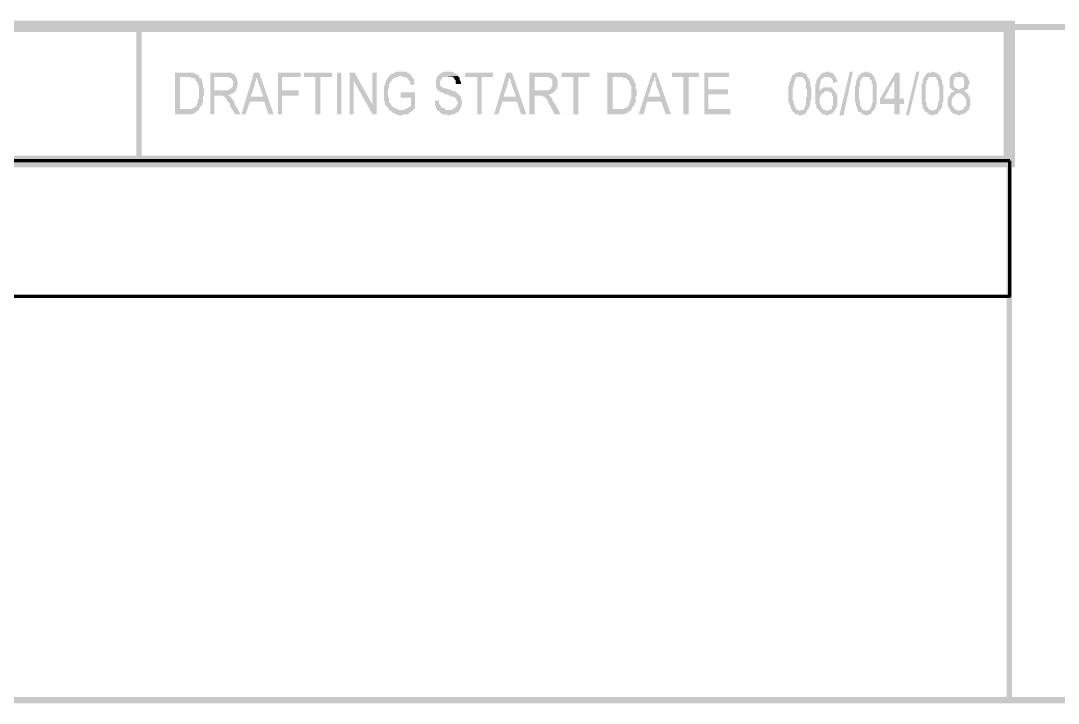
# Model space of a CAD drawing. Header units: inches. Extents: x -186 to 186, y -282 to 282.
# Drawn here: x -105.79 to -68.83, y -282.11 to -257.78 of the extents above; entities that cross this region are included whole.
import ezdxf

# ---------------------------------------------------------------- set-up
doc = ezdxf.new("R2010")
doc.units = ezdxf.units.IN
doc.header["$MEASUREMENT"] = 0
doc.layers.add('H', color=7, linetype='CONTINUOUS', lineweight=100)
doc.layers.add('P', color=250, linetype='CONTINUOUS', lineweight=100)

msp = doc.modelspace()

# ---------------------------------------------------------------- hatches: boundary and pattern name
at = {"layer": 'H', "linetype": 'Continuous'}
for points in [[(186.111, -257.889), (-185.889, -258.111), (-186.111, -257.889)], [(185.889, -258.111), (186.111, -257.889), (-185.889, -258.111)], [(-70.37, -257.778), (-141.852, -258.185), (-142.222, -257.778)], [(-70.778, -258.185), (-70.37, -257.778), (-141.852, -258.185)], [(-70.37, -263), (-70.778, -258.185), (-70.37, -257.778)], [(-101.481, -258), (-101.667, -258), (-101.481, -262.778)], [(-101.667, -258), (-101.481, -262.778), (-101.667, -262.778)], [(-70.778, -262.593), (-70.37, -263), (-70.778, -258.185)], [(-70.481, -258), (-70.667, -258), (-70.481, -282)], [(-70.667, -258), (-70.481, -282), (-70.667, -282)], [(-99.852, -259.63), (-100.296, -259.63), (-100.296, -261.111), (-99.778, -261.111), (-99.704, -261.111), (-99.667, -261.111), (-99.63, -261.074), (-99.593, -261.074), (-99.556, -261.037), (-99.519, -261.037), (-99.519, -261), (-99.481, -261), (-99.444, -260.963), (-99.444, -260.926), (-100.111, -260.926), (-100.111, -259.778), (-99.852, -259.778), (-99.444, -259.778), (-99.444, -259.741), (-99.481, -259.704), (-99.519, -259.704), (-99.556, -259.667), (-99.593, -259.667), (-99.63, -259.63), (-99.667, -259.63), (-99.704, -259.63), (-99.815, -259.63)], [(-99.444, -259.778), (-99.852, -259.778), (-99.778, -259.778), (-99.704, -259.815), (-99.667, -259.815), (-99.63, -259.815), (-99.593, -259.852), (-99.556, -259.889), (-99.519, -259.963), (-99.481, -260), (-99.481, -260.037), (-99.481, -260.074), (-99.444, -260.111), (-99.444, -260.148), (-99.444, -260.185), (-99.444, -260.481), (-99.444, -260.519), (-99.444, -260.556), (-99.481, -260.593), (-99.481, -260.63), (-99.481, -260.667), (-99.481, -260.704), (-99.519, -260.778), (-99.519, -260.815), (-99.593, -260.852), (-99.63, -260.889), (-99.667, -260.889), (-99.704, -260.926), (-99.778, -260.926), (-99.815, -260.926), (-100.111, -260.926), (-99.444, -260.926), (-99.407, -260.889), (-99.37, -260.815), (-99.333, -260.778), (-99.333, -260.704), (-99.296, -260.704), (-99.296, -260.667), (-99.296, -260.63), (-99.296, -260.556), (-99.296, -260.481), (-99.259, -260.444), (-99.259, -260.222), (-99.296, -260.185), (-99.296, -260.111), (-99.296, -260.074), (-99.296, -260.037), (-99.296, -260), (-99.333, -260), (-99.333, -259.963), (-99.333, -259.889), (-99.37, -259.852), (-99.37, -259.815), (-99.407, -259.815)], [(-98.481, -259.63), (-99.037, -259.63), (-99.037, -261.111), (-98.889, -261.111), (-98.889, -260.444), (-98.704, -260.444), (-98.407, -260.444), (-98.333, -260.407), (-98.296, -260.407), (-98.259, -260.37), (-98.222, -260.37), (-98.185, -260.333), (-98.148, -260.296), (-98.889, -260.259), (-98.889, -259.778), (-98.481, -259.778), (-98.148, -259.778), (-98.148, -259.704), (-98.185, -259.704), (-98.222, -259.667), (-98.259, -259.667), (-98.296, -259.63), (-98.333, -259.63), (-98.444, -259.63)], [(-98.148, -259.778), (-98.481, -259.778), (-98.444, -259.778), (-98.37, -259.778), (-98.37, -259.815), (-98.333, -259.815), (-98.259, -259.852), (-98.259, -259.889), (-98.222, -259.926), (-98.222, -259.963), (-98.222, -260.074), (-98.222, -260.111), (-98.259, -260.148), (-98.296, -260.185), (-98.333, -260.222), (-98.37, -260.222), (-98.407, -260.259), (-98.444, -260.259), (-98.889, -260.259), (-98.148, -260.296), (-98.111, -260.259), (-98.111, -260.222), (-98.111, -260.185), (-98.074, -260.148), (-98.074, -260.111), (-98.074, -260.074), (-98.037, -260), (-98.074, -259.963), (-98.074, -259.889), (-98.111, -259.815), (-98.111, -259.778)], [(-97.296, -259.63), (-97.481, -259.63), (-97.926, -261.111), (-97.778, -261.111), (-97.63, -260.667), (-97.111, -260.667), (-97.593, -260.481), (-97.444, -260.037), (-97.444, -260), (-97.444, -259.963), (-97.407, -259.926), (-97.407, -259.889), (-97.407, -259.852), (-97.37, -259.815), (-97.37, -259.778)], [(-97.296, -259.63), (-97.37, -259.778), (-97.37, -259.815), (-97.37, -259.852), (-97.333, -259.926), (-97.333, -260), (-97.296, -260.037), (-97.296, -260.074), (-97.148, -260.481), (-97.593, -260.481), (-97.111, -260.667), (-96.963, -261.111), (-96.778, -261.111)], [(-95.815, -259.63), (-96.63, -259.63), (-96.63, -261.111), (-96.481, -261.111), (-96.481, -260.444), (-95.889, -260.444), (-95.889, -260.259), (-96.481, -260.259), (-96.481, -259.778), (-95.815, -259.778)], [(-94.704, -259.63), (-95.704, -259.63), (-95.704, -259.778), (-95.296, -259.778), (-95.296, -261.111), (-95.111, -261.111), (-95.111, -259.778), (-94.704, -259.778)], [(-94.519, -261.111), (-94.37, -261.111), (-94.37, -259.63), (-94.519, -259.63)], [(-93.889, -259.63), (-94.074, -259.63), (-94.074, -261.111), (-93.926, -261.111), (-93.926, -259.926)], [(-93.889, -259.63), (-93.926, -259.926), (-93.259, -261.111), (-93.259, -260.778)], [(-93.111, -259.63), (-93.259, -259.63), (-93.259, -260.778), (-93.259, -261.111), (-93.111, -261.111)], [(-92.259, -259.593), (-92.333, -259.593), (-92.37, -259.593), (-92.444, -259.593), (-92.444, -259.63), (-92.481, -259.63), (-92.519, -259.667), (-92.556, -259.667), (-92.63, -259.704), (-92.667, -259.778), (-92.704, -259.815), (-92.741, -259.852), (-92.778, -259.926), (-92.778, -259.963), (-92.815, -260), (-92.815, -260.037), (-92.815, -260.074), (-92.852, -260.111), (-92.852, -260.148), (-92.852, -260.185), (-92.852, -260.222), (-92.852, -260.259), (-92.852, -260.481), (-92.852, -260.519), (-92.852, -260.556), (-92.852, -260.593), (-92.852, -260.63), (-92.815, -260.667), (-92.815, -260.704), (-92.815, -260.741), (-92.778, -260.815), (-92.741, -260.852), (-92.704, -260.889), (-92.667, -260.926), (-92.667, -260.963), (-92.63, -261), (-92.593, -261), (-92.556, -261.037), (-92.519, -261.074), (-92.481, -261.074), (-92.444, -261.111), (-92.407, -261.111), (-92.37, -261.111), (-92.333, -261.148), (-92.185, -261.148), (-92.148, -261.111), (-92.111, -261.111), (-92.037, -261.111), (-92, -261.111), (-91.963, -261.074), (-91.926, -261.037), (-91.889, -261.037), (-91.852, -261), (-91.815, -261), (-91.815, -260.963), (-92.222, -260.963), (-92.259, -260.963), (-92.333, -260.963), (-92.37, -260.926), (-92.407, -260.926), (-92.444, -260.889), (-92.481, -260.889), (-92.519, -260.852), (-92.556, -260.852), (-92.556, -260.815), (-92.593, -260.778), (-92.63, -260.741), (-92.63, -260.704), (-92.667, -260.667), (-92.667, -260.63), (-92.667, -260.593), (-92.667, -260.556), (-92.704, -260.481), (-92.704, -260.222), (-92.667, -260.148), (-92.667, -260.111), (-92.667, -260.037), (-92.63, -260), (-92.63, -259.963), (-92.593, -259.926), (-92.556, -259.889), (-92.556, -259.852), (-92.519, -259.852), (-92.481, -259.815), (-92.444, -259.815), (-92.407, -259.778), (-92.37, -259.778), (-92.333, -259.778), (-92.296, -259.741), (-92.259, -259.741), (-91.889, -259.741), (-91.889, -259.704), (-91.963, -259.667), (-92, -259.63), (-92.037, -259.63), (-92.074, -259.593), (-92.111, -259.593), (-92.148, -259.593), (-92.185, -259.593)], [(-91.889, -259.741), (-92.259, -259.741), (-92.185, -259.778), (-92.148, -259.778), (-92.111, -259.778), (-92.037, -259.815), (-92, -259.852), (-91.963, -259.889), (-91.926, -259.963), (-91.926, -260), (-91.889, -260.037), (-91.889, -260.074), (-91.741, -260.037), (-91.778, -260), (-91.778, -259.963), (-91.778, -259.889), (-91.778, -259.852), (-91.815, -259.852), (-91.815, -259.815), (-91.852, -259.778)], [(-90.556, -259.593), (-90.667, -259.593), (-90.704, -259.593), (-90.778, -259.63), (-90.815, -259.63), (-90.815, -259.667), (-90.852, -259.667), (-90.889, -259.704), (-90.926, -259.741), (-90.963, -259.778), (-90.963, -259.815), (-91, -259.889), (-91, -259.963), (-91, -260), (-91, -260.037), (-91, -260.111), (-91, -260.148), (-90.963, -260.185), (-90.963, -260.222), (-90.926, -260.259), (-90.889, -260.296), (-90.852, -260.296), (-90.852, -260.333), (-90.815, -260.333), (-90.778, -260.333), (-90.741, -260.37), (-90.704, -260.37), (-90.667, -260.407), (-90.593, -260.407), (-90.519, -260.444), (-90.481, -260.444), (-90.444, -260.481), (-90.407, -260.481), (-90.37, -260.481), (-90.333, -260.519), (-90.296, -260.556), (-90.259, -260.593), (-90.259, -260.63), (-90.222, -260.667), (-90.222, -260.741), (-90.259, -260.778), (-90.259, -260.815), (-90.296, -260.852), (-90.333, -260.889), (-90.37, -260.926), (-90.407, -260.926), (-90.444, -260.963), (-90.481, -260.963), (-90.556, -260.963), (-90.963, -260.963), (-90.926, -261), (-90.889, -261), (-90.852, -261.037), (-90.815, -261.074), (-90.778, -261.111), (-90.704, -261.111), (-90.667, -261.111), (-90.63, -261.111), (-90.593, -261.148), (-90.481, -261.148), (-90.444, -261.111), (-90.407, -261.111), (-90.37, -261.111), (-90.333, -261.111), (-90.296, -261.074), (-90.222, -261.037), (-90.185, -261), (-90.148, -260.963), (-90.148, -260.926), (-90.111, -260.889), (-90.111, -260.815), (-90.074, -260.778), (-90.074, -260.63), (-90.111, -260.556), (-90.111, -260.481), (-90.148, -260.444), (-90.185, -260.407), (-90.222, -260.37), (-90.296, -260.296), (-90.333, -260.296), (-90.37, -260.296), (-90.407, -260.259), (-90.444, -260.259), (-90.519, -260.222), (-90.556, -260.222), (-90.63, -260.185), (-90.667, -260.185), (-90.704, -260.185), (-90.741, -260.148), (-90.778, -260.148), (-90.815, -260.111), (-90.852, -260.074), (-90.852, -260.037), (-90.852, -259.963), (-90.852, -259.926), (-90.815, -259.889), (-90.815, -259.852), (-90.778, -259.815), (-90.741, -259.778), (-90.704, -259.778), (-90.667, -259.778), (-90.556, -259.778), (-90.222, -259.741), (-90.222, -259.704), (-90.296, -259.667), (-90.333, -259.63), (-90.37, -259.63), (-90.407, -259.593), (-90.444, -259.593), (-90.481, -259.593), (-90.519, -259.593)], [(-90.222, -259.741), (-90.556, -259.778), (-90.481, -259.778), (-90.444, -259.778), (-90.407, -259.778), (-90.37, -259.815), (-90.333, -259.852), (-90.333, -259.889), (-90.296, -259.889), (-90.296, -259.963), (-90.296, -260), (-90.259, -260.037), (-90.111, -260.037), (-90.111, -259.963), (-90.148, -259.889), (-90.148, -259.815), (-90.185, -259.778)], [(-88.963, -259.63), (-89.963, -259.63), (-89.963, -259.778), (-89.519, -259.778), (-89.519, -261.111), (-89.37, -261.111), (-89.37, -259.778), (-88.963, -259.778)], [(-88.296, -259.63), (-88.481, -259.63), (-88.926, -261.111), (-88.778, -261.111), (-88.63, -260.667), (-88.111, -260.667), (-88.593, -260.481), (-88.444, -260.037), (-88.444, -260), (-88.444, -259.963), (-88.407, -259.926), (-88.407, -259.889), (-88.407, -259.852), (-88.37, -259.815), (-88.37, -259.778)], [(-88.296, -259.63), (-88.37, -259.778), (-88.37, -259.815), (-88.37, -259.852), (-88.333, -259.889), (-88.333, -259.926), (-88.333, -260), (-88.296, -260.037), (-88.296, -260.074), (-88.148, -260.481), (-88.593, -260.481), (-88.111, -260.667), (-87.963, -261.111), (-87.778, -261.111)], [(-87.111, -259.63), (-87.667, -259.63), (-87.667, -261.111), (-87.481, -261.111), (-87.481, -260.444), (-87.296, -260.444), (-87, -260.444), (-86.963, -260.407), (-86.926, -260.407), (-86.889, -260.37), (-86.852, -260.37), (-86.815, -260.333), (-86.778, -260.296), (-87.481, -260.259), (-87.481, -259.778), (-87.111, -259.778), (-86.741, -259.778), (-86.778, -259.704), (-86.815, -259.704), (-86.815, -259.667), (-86.852, -259.667), (-86.889, -259.63), (-86.926, -259.63), (-86.963, -259.63), (-87.037, -259.63)], [(-86.741, -259.778), (-87.111, -259.778), (-87.037, -259.778), (-87, -259.778), (-86.963, -259.815), (-86.926, -259.815), (-86.889, -259.852), (-86.852, -259.889), (-86.852, -259.926), (-86.852, -259.963), (-86.852, -260.074), (-86.852, -260.111), (-86.889, -260.148), (-86.889, -260.185), (-86.926, -260.222), (-86.963, -260.222), (-87, -260.259), (-87.037, -260.259), (-87.481, -260.259), (-86.778, -260.296), (-86.741, -260.259), (-86.704, -260.222), (-86.704, -260.185), (-86.704, -260.148), (-86.667, -260.111), (-86.667, -260.074), (-86.667, -260), (-86.667, -259.963), (-86.667, -259.889), (-86.704, -259.815), (-86.704, -259.778)], [(-85.519, -259.63), (-86.519, -259.63), (-86.519, -259.778), (-86.111, -259.778), (-86.111, -261.111), (-85.926, -261.111), (-85.926, -259.778), (-85.519, -259.778)], [(-84.481, -259.63), (-84.889, -259.63), (-84.889, -261.111), (-84.37, -261.111), (-84.333, -261.111), (-84.296, -261.111), (-84.222, -261.074), (-84.185, -261.074), (-84.148, -261.037), (-84.111, -261), (-84.074, -261), (-84.037, -260.963), (-84.037, -260.926), (-84.704, -260.926), (-84.704, -259.778), (-84.481, -259.778), (-84.037, -259.778), (-84.037, -259.741), (-84.074, -259.704), (-84.111, -259.704), (-84.148, -259.667), (-84.185, -259.667), (-84.222, -259.63), (-84.296, -259.63), (-84.333, -259.63), (-84.407, -259.63)], [(-84.037, -259.778), (-84.481, -259.778), (-84.37, -259.778), (-84.333, -259.815), (-84.296, -259.815), (-84.259, -259.815), (-84.222, -259.815), (-84.185, -259.852), (-84.185, -259.889), (-84.148, -259.889), (-84.111, -259.963), (-84.111, -260), (-84.074, -260.037), (-84.074, -260.074), (-84.037, -260.111), (-84.037, -260.148), (-84.037, -260.185), (-84.037, -260.481), (-84.037, -260.519), (-84.037, -260.556), (-84.074, -260.593), (-84.074, -260.63), (-84.074, -260.667), (-84.111, -260.704), (-84.111, -260.778), (-84.148, -260.815), (-84.185, -260.852), (-84.222, -260.889), (-84.259, -260.889), (-84.296, -260.889), (-84.333, -260.926), (-84.37, -260.926), (-84.407, -260.926), (-84.704, -260.926), (-84.037, -260.926), (-84, -260.889), (-84, -260.852), (-83.963, -260.815), (-83.963, -260.778), (-83.926, -260.778), (-83.926, -260.704), (-83.889, -260.704), (-83.889, -260.667), (-83.889, -260.63), (-83.889, -260.556), (-83.889, -260.481), (-83.852, -260.444), (-83.852, -260.222), (-83.889, -260.185), (-83.889, -260.111), (-83.889, -260.074), (-83.889, -260.037), (-83.889, -260), (-83.926, -260), (-83.926, -259.963), (-83.963, -259.889), (-83.963, -259.852), (-84, -259.815)], [(-83.148, -259.63), (-83.296, -259.63), (-83.778, -261.111), (-83.593, -261.111), (-83.481, -260.667), (-82.963, -260.667), (-83.444, -260.481), (-83.296, -260.037), (-83.296, -260), (-83.259, -259.963), (-83.259, -259.926), (-83.222, -259.889), (-83.222, -259.852), (-83.222, -259.815), (-83.222, -259.778)], [(-83.148, -259.63), (-83.222, -259.778), (-83.185, -259.815), (-83.185, -259.852), (-83.185, -259.889), (-83.185, -259.926), (-83.148, -260), (-83.148, -260.037), (-83.148, -260.074), (-83, -260.481), (-83.444, -260.481), (-82.963, -260.667), (-82.815, -261.111), (-82.63, -261.111)], [(-81.63, -259.63), (-82.593, -259.63), (-82.593, -259.778), (-82.185, -259.778), (-82.185, -261.111), (-82, -261.111), (-82, -259.778), (-81.63, -259.778)], [(-80.556, -259.63), (-81.444, -259.63), (-81.444, -261.111), (-80.519, -261.111), (-80.519, -260.926), (-81.296, -260.926), (-81.296, -260.407), (-80.593, -260.407), (-80.593, -260.222), (-81.296, -260.222), (-81.296, -259.778), (-80.556, -259.778)], [(-78.037, -259.593), (-78.111, -259.63), (-78.148, -259.63), (-78.185, -259.63), (-78.222, -259.667), (-78.259, -259.704), (-78.296, -259.704), (-78.333, -259.778), (-78.333, -259.815), (-78.37, -259.852), (-78.37, -259.889), (-78.37, -259.926), (-78.407, -259.963), (-78.407, -260), (-78.407, -260.037), (-78.407, -260.074), (-78.444, -260.111), (-78.444, -260.185), (-78.444, -260.222), (-78.444, -260.519), (-78.444, -260.556), (-78.444, -260.667), (-78.407, -260.704), (-78.407, -260.741), (-78.407, -260.778), (-78.37, -260.815), (-78.37, -260.852), (-78.37, -260.889), (-78.333, -260.926), (-78.333, -260.963), (-78.296, -261), (-78.037, -261), (-78.074, -260.963), (-78.111, -260.963), (-78.148, -260.963), (-78.148, -260.926), (-78.185, -260.889), (-78.222, -260.852), (-78.222, -260.815), (-78.222, -260.778), (-78.259, -260.741), (-78.259, -260.704), (-78.259, -260.667), (-78.259, -260.63), (-78.296, -260.593), (-78.296, -260.148), (-78.259, -260.111), (-78.259, -260.037), (-78.259, -260), (-78.222, -259.963), (-78.222, -259.926), (-78.222, -259.889), (-78.185, -259.852), (-78.185, -259.815), (-78.148, -259.778), (-78.111, -259.778), (-78.074, -259.778), (-78.037, -259.778), (-77.778, -259.741), (-77.778, -259.704), (-77.852, -259.667), (-77.889, -259.63), (-77.926, -259.63), (-77.963, -259.63), (-78, -259.593)], [(-77.778, -259.741), (-78.037, -259.778), (-77.963, -259.778), (-77.926, -259.815), (-77.852, -259.889), (-77.852, -259.926), (-77.815, -259.963), (-77.815, -260), (-77.815, -260.037), (-77.815, -260.074), (-77.815, -260.111), (-77.815, -260.185), (-77.778, -260.259), (-77.778, -260.481), (-77.815, -260.519), (-77.815, -260.63), (-77.815, -260.667), (-77.815, -260.704), (-77.815, -260.741), (-77.815, -260.778), (-77.852, -260.815), (-77.852, -260.852), (-77.889, -260.889), (-77.889, -260.926), (-77.926, -260.963), (-77.963, -260.963), (-78, -260.963), (-78.037, -261), (-78.296, -261), (-78.296, -261.037), (-78.259, -261.037), (-78.222, -261.074), (-78.185, -261.111), (-78.148, -261.111), (-78.111, -261.111), (-78.074, -261.148), (-77.963, -261.148), (-77.926, -261.111), (-77.889, -261.111), (-77.852, -261.111), (-77.778, -261), (-77.778, -260.963), (-77.741, -260.926), (-77.704, -260.889), (-77.704, -260.852), (-77.704, -260.815), (-77.667, -260.778), (-77.667, -260.741), (-77.667, -260.704), (-77.667, -260.667), (-77.667, -260.63), (-77.63, -260.556), (-77.63, -260.148), (-77.667, -260.111), (-77.667, -260.074), (-77.667, -260.037), (-77.667, -260), (-77.667, -259.963), (-77.704, -259.889), (-77.704, -259.852), (-77.741, -259.815), (-77.741, -259.778), (-77.778, -259.778)], [(-77.333, -259.741), (-77.37, -259.778), (-77.37, -259.815), (-77.407, -259.815), (-77.407, -259.852), (-77.444, -259.889), (-77.444, -259.926), (-77.444, -259.963), (-77.444, -260), (-77.481, -260.037), (-77.481, -260.074), (-77.481, -260.111), (-77.481, -260.148), (-77.481, -260.185), (-77.481, -260.333), (-77.333, -260.333), (-77.333, -260.185), (-77.333, -260.148), (-77.333, -260.111), (-77.333, -260.037), (-77.296, -260), (-77.296, -259.963), (-77.296, -259.926), (-77.296, -259.889), (-77.259, -259.852), (-77.222, -259.852), (-77.185, -259.815), (-77.185, -259.778), (-77.148, -259.778), (-77.074, -259.778)], [(-77.037, -259.593), (-77.111, -259.593), (-77.148, -259.63), (-77.185, -259.63), (-77.222, -259.63), (-77.259, -259.667), (-77.296, -259.704), (-77.333, -259.741), (-77.074, -259.778), (-77.037, -259.778), (-77, -259.778), (-76.963, -259.815), (-76.926, -259.815), (-76.889, -259.852), (-76.889, -259.889), (-76.852, -259.926), (-76.852, -260), (-76.704, -259.963), (-76.704, -259.889), (-76.741, -259.852), (-76.741, -259.815), (-76.778, -259.778), (-76.815, -259.704), (-76.852, -259.667), (-76.889, -259.63), (-76.926, -259.63), (-76.963, -259.63), (-77, -259.593)], [(-76.63, -261.148), (-76.259, -259.593), (-76.148, -259.593), (-76.481, -261.148)], [(-75.667, -259.593), (-75.704, -259.593), (-75.741, -259.63), (-75.778, -259.63), (-75.815, -259.63), (-75.852, -259.63), (-75.852, -259.667), (-75.889, -259.704), (-75.926, -259.704), (-75.963, -259.778), (-75.963, -259.815), (-76, -259.852), (-76, -259.889), (-76.037, -259.926), (-76.037, -259.963), (-76.037, -260), (-76.037, -260.037), (-76.037, -260.074), (-76.074, -260.111), (-76.074, -260.185), (-76.074, -260.222), (-76.074, -260.519), (-76.074, -260.556), (-76.074, -260.667), (-76.037, -260.704), (-76.037, -260.741), (-76.037, -260.778), (-76.037, -260.815), (-76, -260.852), (-76, -260.889), (-76, -260.926), (-75.963, -260.963), (-75.963, -261), (-75.667, -261), (-75.704, -260.963), (-75.741, -260.963), (-75.778, -260.963), (-75.815, -260.926), (-75.852, -260.852), (-75.889, -260.815), (-75.889, -260.778), (-75.889, -260.741), (-75.889, -260.704), (-75.889, -260.667), (-75.889, -260.63), (-75.926, -260.593), (-75.926, -260.148), (-75.889, -260.111), (-75.889, -260.037), (-75.889, -260), (-75.889, -259.963), (-75.889, -259.926), (-75.852, -259.889), (-75.852, -259.852), (-75.815, -259.815), (-75.778, -259.778), (-75.741, -259.778), (-75.704, -259.778), (-75.667, -259.778), (-75.407, -259.741), (-75.444, -259.704), (-75.481, -259.667), (-75.519, -259.63), (-75.556, -259.63), (-75.593, -259.63), (-75.63, -259.593)], [(-75.407, -259.741), (-75.667, -259.778), (-75.63, -259.778), (-75.593, -259.778), (-75.556, -259.815), (-75.519, -259.889), (-75.481, -259.889), (-75.481, -259.926), (-75.481, -259.963), (-75.481, -260), (-75.444, -260.037), (-75.444, -260.074), (-75.444, -260.111), (-75.444, -260.185), (-75.444, -260.259), (-75.444, -260.481), (-75.444, -260.519), (-75.444, -260.63), (-75.444, -260.667), (-75.444, -260.704), (-75.481, -260.741), (-75.481, -260.778), (-75.481, -260.815), (-75.519, -260.852), (-75.519, -260.889), (-75.556, -260.926), (-75.556, -260.963), (-75.593, -260.963), (-75.63, -260.963), (-75.667, -261), (-75.963, -261), (-75.926, -261.037), (-75.889, -261.037), (-75.852, -261.074), (-75.815, -261.111), (-75.778, -261.111), (-75.704, -261.148), (-75.63, -261.148), (-75.556, -261.111), (-75.519, -261.111), (-75.444, -261), (-75.407, -260.963), (-75.37, -260.926), (-75.37, -260.889), (-75.333, -260.889), (-75.333, -260.852), (-75.333, -260.815), (-75.333, -260.778), (-75.296, -260.741), (-75.296, -260.704), (-75.296, -260.667), (-75.296, -260.63), (-75.296, -260.556), (-75.296, -260.148), (-75.296, -260.111), (-75.296, -260.074), (-75.296, -260.037), (-75.296, -260), (-75.333, -259.963), (-75.333, -259.889), (-75.37, -259.852), (-75.37, -259.815), (-75.37, -259.778), (-75.407, -259.778)], [(-74.481, -259.63), (-74.63, -259.63), (-75.185, -260.556), (-75.185, -260.741), (-74.667, -260.741), (-74.667, -261.111), (-74.481, -261.111), (-74.481, -260.741), (-74.333, -260.741), (-74.333, -260.556), (-75.037, -260.556), (-74.667, -259.889)], [(-74.481, -259.63), (-74.667, -259.889), (-74.667, -260.556), (-75.037, -260.556), (-74.481, -260.556)], [(-74.259, -261.148), (-73.889, -259.593), (-73.778, -259.593), (-74.148, -261.148)], [(-73.333, -259.593), (-73.37, -259.63), (-73.407, -259.63), (-73.444, -259.63), (-73.481, -259.63), (-73.519, -259.667), (-73.556, -259.704), (-73.593, -259.778), (-73.63, -259.815), (-73.63, -259.852), (-73.667, -259.889), (-73.667, -259.926), (-73.667, -259.963), (-73.667, -260), (-73.704, -260.037), (-73.704, -260.074), (-73.704, -260.111), (-73.704, -260.185), (-73.704, -260.222), (-73.704, -260.519), (-73.704, -260.556), (-73.704, -260.667), (-73.704, -260.704), (-73.704, -260.741), (-73.667, -260.778), (-73.667, -260.815), (-73.667, -260.852), (-73.667, -260.889), (-73.63, -260.926), (-73.593, -260.963), (-73.593, -261), (-73.333, -261), (-73.333, -260.963), (-73.37, -260.963), (-73.407, -260.963), (-73.444, -260.926), (-73.481, -260.852), (-73.519, -260.852), (-73.519, -260.815), (-73.519, -260.778), (-73.519, -260.741), (-73.519, -260.704), (-73.556, -260.667), (-73.556, -260.63), (-73.556, -260.593), (-73.556, -260.148), (-73.556, -260.111), (-73.556, -260.037), (-73.519, -260), (-73.519, -259.963), (-73.519, -259.926), (-73.519, -259.889), (-73.481, -259.889), (-73.481, -259.852), (-73.444, -259.815), (-73.444, -259.778), (-73.37, -259.778), (-73.333, -259.778), (-73.037, -259.741), (-73.074, -259.704), (-73.148, -259.667), (-73.148, -259.63), (-73.185, -259.63), (-73.222, -259.63), (-73.296, -259.593)], [(-73.037, -259.741), (-73.333, -259.778), (-73.259, -259.778), (-73.222, -259.778), (-73.185, -259.815), (-73.148, -259.889), (-73.111, -259.926), (-73.111, -259.963), (-73.111, -260), (-73.111, -260.037), (-73.111, -260.074), (-73.074, -260.111), (-73.074, -260.185), (-73.074, -260.259), (-73.074, -260.481), (-73.074, -260.519), (-73.074, -260.63), (-73.111, -260.667), (-73.111, -260.704), (-73.111, -260.741), (-73.111, -260.778), (-73.111, -260.815), (-73.148, -260.815), (-73.148, -260.852), (-73.148, -260.889), (-73.185, -260.926), (-73.222, -260.963), (-73.296, -260.963), (-73.333, -261), (-73.593, -261), (-73.556, -261.037), (-73.519, -261.037), (-73.481, -261.074), (-73.481, -261.111), (-73.444, -261.111), (-73.407, -261.111), (-73.37, -261.148), (-73.259, -261.148), (-73.222, -261.111), (-73.185, -261.111), (-73.148, -261.111), (-73.074, -261), (-73.037, -260.963), (-73, -260.926), (-73, -260.889), (-72.963, -260.852), (-72.963, -260.815), (-72.963, -260.778), (-72.963, -260.741), (-72.963, -260.704), (-72.926, -260.667), (-72.926, -260.63), (-72.926, -260.556), (-72.926, -260.148), (-72.926, -260.111), (-72.926, -260.074), (-72.963, -260.037), (-72.963, -260), (-72.963, -259.963), (-72.963, -259.889), (-73, -259.889), (-73, -259.852), (-73.037, -259.778)], [(-72.667, -259.741), (-72.667, -259.778), (-72.704, -259.815), (-72.704, -259.852), (-72.704, -259.889), (-72.704, -260.074), (-72.704, -260.111), (-72.704, -260.148), (-72.667, -260.185), (-72.63, -260.222), (-72.63, -260.259), (-72.556, -260.259), (-72.519, -260.296), (-72.556, -260.296), (-72.593, -260.333), (-72.63, -260.333), (-72.667, -260.37), (-72.37, -260.37), (-72.333, -260.37), (-72.296, -260.37), (-72.259, -260.407), (-72.222, -260.444), (-72.185, -260.444), (-72.185, -260.481), (-72.148, -260.519), (-72.148, -260.556), (-72.111, -260.593), (-72.111, -260.778), (-72.148, -260.815), (-72.148, -260.852), (-72.185, -260.852), (-72.185, -260.889), (-72.222, -260.926), (-72.259, -260.963), (-72.296, -260.963), (-72.333, -260.963), (-72.37, -261), (-72.074, -261), (-72.037, -260.963), (-72, -260.926), (-72, -260.889), (-72, -260.852), (-71.963, -260.815), (-71.963, -260.778), (-71.963, -260.704), (-71.963, -260.63), (-71.963, -260.593), (-71.963, -260.556), (-72, -260.481), (-72.037, -260.444), (-72.037, -260.407), (-72.037, -260.37), (-72.111, -260.37), (-72.111, -260.333), (-72.148, -260.296), (-72.185, -260.296), (-72.148, -260.259), (-72.111, -260.222), (-72.37, -260.222), (-72.407, -260.222), (-72.444, -260.185), (-72.481, -260.185), (-72.519, -260.148), (-72.556, -260.111), (-72.556, -260.074), (-72.556, -260.037), (-72.556, -260), (-72.556, -259.963), (-72.556, -259.926), (-72.556, -259.889), (-72.519, -259.852), (-72.519, -259.815), (-72.481, -259.778), (-72.444, -259.778), (-72.407, -259.778), (-72.37, -259.778)], [(-72.37, -259.593), (-72.407, -259.593), (-72.444, -259.63), (-72.481, -259.63), (-72.519, -259.63), (-72.556, -259.667), (-72.593, -259.667), (-72.63, -259.704), (-72.667, -259.741), (-72.37, -259.778), (-72.333, -259.778), (-72.296, -259.778), (-72.259, -259.778), (-72.222, -259.815), (-72.185, -259.852), (-72.185, -259.889), (-72.185, -260.037), (-72.185, -260.111), (-72.185, -260.148), (-72.259, -260.185), (-72.296, -260.185), (-72.333, -260.222), (-72.37, -260.222), (-72.111, -260.222), (-72.074, -260.222), (-72.037, -260.185), (-72.037, -260.148), (-72.037, -260.111), (-72.037, -260.074), (-72, -260.037), (-72, -259.926), (-72.037, -259.889), (-72.037, -259.852), (-72.037, -259.815), (-72.074, -259.778), (-72.111, -259.741), (-72.111, -259.704), (-72.185, -259.667), (-72.222, -259.63), (-72.259, -259.63), (-72.296, -259.63), (-72.333, -259.593)], [(-77.037, -260.148), (-77.111, -260.148), (-77.148, -260.148), (-77.185, -260.148), (-77.222, -260.185), (-77.296, -260.222), (-77.296, -260.259), (-77.333, -260.296), (-77.333, -260.333), (-77.481, -260.333), (-77.481, -260.63), (-77.481, -260.667), (-77.481, -260.704), (-77.481, -260.741), (-77.444, -260.778), (-77.444, -260.815), (-77.444, -260.852), (-77.444, -260.889), (-77.407, -260.889), (-77.407, -260.926), (-77.37, -260.963), (-77.333, -261), (-77.074, -261), (-77.111, -260.963), (-77.148, -260.963), (-77.185, -260.963), (-77.222, -260.926), (-77.259, -260.889), (-77.259, -260.852), (-77.296, -260.815), (-77.296, -260.778), (-77.333, -260.704), (-77.333, -260.519), (-77.296, -260.481), (-77.296, -260.444), (-77.259, -260.407), (-77.259, -260.37), (-77.222, -260.37), (-77.185, -260.333), (-77.148, -260.296), (-77.111, -260.296), (-77.074, -260.296), (-76.778, -260.296), (-76.815, -260.259), (-76.852, -260.222), (-76.852, -260.185), (-76.889, -260.185), (-76.926, -260.148), (-76.963, -260.148), (-77, -260.148)], [(-98.407, -260.444), (-98.704, -260.444), (-98.63, -260.444), (-98.593, -260.444), (-98.556, -260.481), (-98.519, -260.481), (-98.519, -260.519), (-98.481, -260.556), (-98.444, -260.556), (-98.444, -260.593), (-98.444, -260.63), (-98.407, -260.667), (-98.37, -260.704), (-98.333, -260.741), (-98.333, -260.815), (-98.148, -261.111), (-97.963, -261.111), (-98.185, -260.704), (-98.185, -260.667), (-98.185, -260.63), (-98.222, -260.63), (-98.259, -260.556), (-98.296, -260.519), (-98.333, -260.481), (-98.37, -260.444)], [(-91.741, -260.333), (-92.259, -260.333), (-92.259, -260.519), (-91.889, -260.519), (-91.889, -260.815), (-91.926, -260.852), (-91.963, -260.852), (-92, -260.889), (-92.037, -260.889), (-92.074, -260.926), (-92.111, -260.926), (-92.148, -260.963), (-92.185, -260.963), (-92.222, -260.963), (-91.815, -260.963), (-91.778, -260.926), (-91.741, -260.889)], [(-87, -260.444), (-87.296, -260.444), (-87.259, -260.444), (-87.222, -260.444), (-87.185, -260.481), (-87.148, -260.481), (-87.111, -260.519), (-87.074, -260.556), (-87.037, -260.593), (-87.037, -260.63), (-87, -260.667), (-87, -260.704), (-86.926, -260.815), (-86.778, -261.111), (-86.556, -261.111), (-86.778, -260.704), (-86.815, -260.667), (-86.815, -260.63), (-86.852, -260.63), (-86.852, -260.556), (-86.889, -260.519), (-86.963, -260.444)], [(-76.778, -260.296), (-77.074, -260.296), (-77.037, -260.296), (-77, -260.296), (-76.963, -260.333), (-76.889, -260.37), (-76.889, -260.407), (-76.889, -260.444), (-76.852, -260.481), (-76.852, -260.519), (-76.852, -260.593), (-76.852, -260.704), (-76.852, -260.741), (-76.852, -260.778), (-76.889, -260.815), (-76.889, -260.852), (-76.889, -260.889), (-76.963, -260.963), (-77, -260.963), (-77.037, -260.963), (-77.074, -261), (-77.333, -261), (-77.296, -261.037), (-77.259, -261.074), (-77.222, -261.111), (-77.185, -261.111), (-77.148, -261.111), (-77.111, -261.148), (-77.037, -261.148), (-77, -261.111), (-76.963, -261.111), (-76.926, -261.111), (-76.889, -261.074), (-76.852, -261.074), (-76.852, -261.037), (-76.815, -261), (-76.778, -260.963), (-76.778, -260.926), (-76.741, -260.889), (-76.741, -260.852), (-76.704, -260.815), (-76.704, -260.778), (-76.704, -260.741), (-76.704, -260.519), (-76.704, -260.481), (-76.704, -260.444), (-76.704, -260.407), (-76.741, -260.37), (-76.778, -260.333)], [(-72.667, -260.37), (-72.704, -260.444), (-72.741, -260.481), (-72.741, -260.519), (-72.778, -260.556), (-72.778, -260.593), (-72.778, -260.63), (-72.778, -260.778), (-72.778, -260.815), (-72.741, -260.852), (-72.741, -260.889), (-72.704, -260.889), (-72.704, -260.963), (-72.667, -260.963), (-72.667, -261), (-72.63, -261.037), (-72.593, -261.074), (-72.556, -261.074), (-72.519, -261.111), (-72.481, -261.111), (-72.444, -261.111), (-72.407, -261.148), (-72.333, -261.148), (-72.296, -261.111), (-72.222, -261.111), (-72.185, -261.074), (-72.148, -261.074), (-72.111, -261.037), (-72.074, -261), (-72.37, -261), (-72.407, -260.963), (-72.444, -260.963), (-72.481, -260.963), (-72.519, -260.926), (-72.556, -260.889), (-72.556, -260.852), (-72.593, -260.852), (-72.593, -260.815), (-72.63, -260.778), (-72.63, -260.593), (-72.593, -260.519), (-72.556, -260.481), (-72.556, -260.444), (-72.519, -260.444), (-72.481, -260.407), (-72.444, -260.37), (-72.407, -260.37), (-72.37, -260.37)], [(-90.889, -260.63), (-91.037, -260.63), (-91.037, -260.704), (-91.037, -260.778), (-91.037, -260.815), (-91, -260.815), (-91, -260.852), (-91, -260.889), (-90.963, -260.926), (-90.963, -260.963), (-90.556, -260.963), (-90.667, -260.963), (-90.667, -260.926), (-90.704, -260.889), (-90.778, -260.889), (-90.815, -260.852), (-90.815, -260.815), (-90.852, -260.815), (-90.852, -260.778), (-90.889, -260.741), (-90.889, -260.704), (-90.889, -260.667)], [(-141.852, -262.593), (-142.222, -263), (-70.778, -262.593)], [(-142.222, -263), (-70.778, -262.593), (-70.37, -263)], [(-185.889, -281.889), (-186.111, -282.111), (185.889, -281.889)], [(-186.111, -282.111), (185.889, -281.889), (186.111, -282.111)], [(-185.889, -281.889), (-186.111, -282.111), (185.889, -281.889)], [(-186.111, -282.111), (185.889, -281.889), (186.111, -282.111)]]:
    msp.add_hatch(color=0, dxfattribs=at).paths.add_polyline_path(points)

# ---------------------------------------------------------------- linework, layer by layer
at = {"layer": 'P', "color": 0, "linetype": 'Continuous'}
msp.add_lwpolyline([(-70.556, -262.778), (-142.037, -262.778), (-142.037, -267.593), (-70.556, -267.593), (-70.556, -262.778)], dxfattribs=at)

doc.saveas('drawing.dxf')
